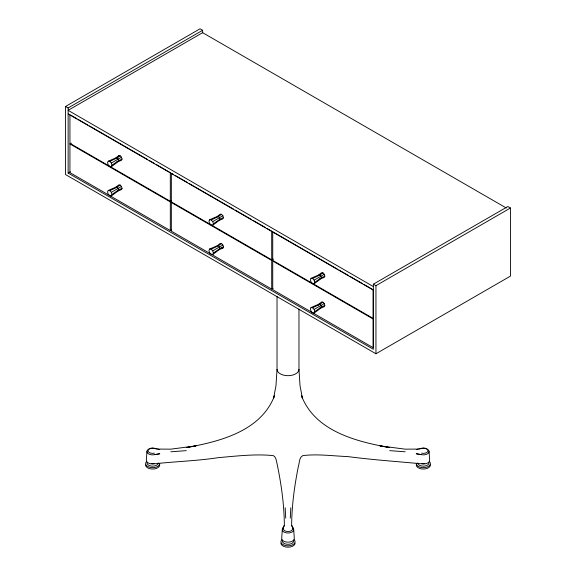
<?xml version="1.0" encoding="UTF-8"?>
<svg xmlns="http://www.w3.org/2000/svg" width="576" height="576" viewBox="0 0 576 576"><rect width="100%" height="100%" fill="white"/><g stroke="black" fill="none" stroke-linecap="round" stroke-linejoin="round"><path stroke-width="0.86" d="M202.637 30.29L68.134 107.95L68.134 173.066L373.363 349.286L373.363 284.177L507.866 206.518L510.458 208.008L510.458 276.113L375.948 353.765L65.542 174.557L65.542 106.459L200.052 28.8L202.637 30.29L202.637 32.854M274.378 396.144L273.514 398.246L275.962 385.949L277.027 369.353L277.027 296.496M284.342 525.902L284.342 524.484C284.134 503.719 281.117 483.127 276.876 462.838C276.17 460.368 276.026 456.739 273.226 455.623C255.139 453.773 236.686 456.084 218.614 457.618C197.539 460.858 176.191 461.448 155.059 463.745A6.293 3.636 0 0 1 146.354 460.39L146.923 451.562M290.268 518.105L290.822 507.737M282.276 529.711L281.707 538.538A6.293 3.636 0 0 0 288 542.167A6.293 3.636 0 0 0 294.293 538.538L293.724 529.711M274.601 395.539C261.122 431.093 220.068 441.526 186.329 447.574L196.085 445.86L170.849 449.158L160.006 449.086M108.202 161.23L107.554 162.67L108.202 164.866L109.778 166.522L111.348 166.68L118.116 161.676L121.478 160.322L122.04 159.084L121.478 157.198L120.125 155.772L118.771 155.635L115.92 157.874L108.202 161.23L109.778 161.388L117.022 157.982L120.125 155.772M111.348 166.68L112.003 165.24L118.57 160.668L122.04 159.084M118.21 156.874L118.771 155.635M108.202 190.505L107.554 191.945L108.202 194.134L109.778 195.797L111.348 195.948L118.116 190.944L121.478 189.598L122.04 188.359L121.478 186.473L120.125 185.04L118.771 184.91L115.92 187.142L108.202 190.505L109.778 190.656L117.022 187.25L120.125 185.04M111.348 195.948L112.003 194.508L118.57 189.943L122.04 188.359M118.116 190.944L118.57 189.943L118.116 188.41L117.022 187.25L115.92 187.142M209.599 219.773L208.951 221.213L209.599 223.402L211.176 225.065L212.746 225.223L219.514 220.219L222.876 218.866L223.438 217.627L222.876 215.741L221.522 214.315L220.169 214.178L217.318 216.418L209.599 219.773L211.176 219.931L218.419 216.526L221.522 214.315M212.746 225.223L213.401 223.783L219.967 219.211L223.438 217.627M219.514 220.219L219.967 219.211L219.514 217.685L218.419 216.526L217.318 216.418M209.599 249.041L208.951 250.481L209.599 252.677L211.176 254.34L212.746 254.491L219.514 249.487L222.876 248.141L223.438 246.902L222.876 245.016L221.522 243.583L220.169 243.446L217.318 245.686L209.599 249.041L211.176 249.199L218.419 245.794L221.522 243.583M212.746 254.491L213.401 253.051L219.967 248.479L223.438 246.902M219.514 249.487L219.967 248.479L219.514 246.953L218.419 245.794L217.318 245.686M311.004 278.316L310.349 279.756L311.004 281.945L312.574 283.608L314.143 283.766L320.911 278.755L324.274 277.409L324.835 276.17L324.274 274.284L322.92 272.851L321.566 272.722L318.722 274.954L311.004 278.316L312.574 278.467L319.817 275.062L322.92 272.851M314.143 283.766L314.798 282.319L321.372 277.754L324.835 276.17M311.004 307.584L310.349 309.024L311.004 311.22L312.574 312.876L314.143 313.034L320.911 308.03L324.274 306.684L324.835 305.438L324.274 303.552L322.92 302.126L321.566 301.99L318.722 304.229L311.004 307.584L312.574 307.742L319.817 304.337L322.92 302.126M314.143 313.034L314.798 311.594L321.372 307.022L324.835 305.438M318.262 305.23L318.722 304.229L319.817 304.337L320.911 305.496L321.372 307.022L320.911 308.03L319.817 307.922M282.708 528.444L284.191 525.636L282.708 528.444A5.724 3.305 0 0 0 288 533.016A5.724 3.305 0 0 0 293.292 528.444L291.809 525.636L293.292 528.444M116.15 187.646L117.526 186.646M217.548 216.922L218.923 215.921M171.684 229.766L170.309 230.558L69.941 172.62L69.941 143.942L71.323 143.143M68.134 173.066L70.351 171.785M109.778 161.388L111.348 163.044L121.478 157.198M109.778 190.656L111.348 192.319L121.478 186.473M69.941 114.674L69.941 143.345L170.309 201.29L171.684 200.491M69.941 143.942L170.309 201.888L171.684 201.089M211.176 219.931L212.746 221.587L222.876 215.741M211.176 249.199L212.746 250.862L222.876 245.016M173.671 174.564L171.338 173.21L171.338 201.888L271.706 259.834L273.082 259.034M273.082 288.31L271.706 289.102L171.338 231.156L171.338 202.486L271.706 260.431L273.082 259.632M312.574 278.467L314.143 280.13L324.274 274.284M312.574 307.742L314.143 309.398L324.274 303.552M373.363 284.177L375.948 285.667L510.458 208.008M154.836 454.615L159.703 453.758L154.836 454.615A5.724 3.305 0 0 1 147.355 452.83A5.724 3.305 0 0 1 150.458 448.51M418.91 448.978L421.157 448.51L416.297 449.366L418.039 449.107M170.849 451.778L186.314 450.655M415.994 449.086L405.144 449.158L379.915 445.86L389.671 447.574C355.932 441.526 314.878 431.093 301.399 395.539M389.686 450.655L405.144 451.778M115.92 157.874L117.022 157.982L118.116 159.142L118.57 160.668L118.116 161.676L117.022 161.568M221.522 248.004L222.876 248.141M318.722 274.954L319.817 275.062L320.911 276.221L321.372 277.754L320.911 278.755L319.817 278.647M157.961 449.107L159.703 449.366L154.836 448.51L157.09 448.978M421.157 454.615L416.297 453.758L421.157 454.615A5.724 3.305 0 0 0 428.638 452.83A5.724 3.305 0 0 0 425.542 448.51M506.311 208.008L202.637 32.681L68.126 110.34L373.363 286.567M65.542 106.459L68.134 107.95M70.718 115.121L76.946 118.714M78.502 119.614L87.833 124.999M89.395 125.899L147.744 159.588M149.299 160.488L154.742 163.634M156.298 164.534L169.524 172.166M175.226 175.457L187.675 182.65M189.238 183.542L233.582 209.146M235.138 210.046L251.474 219.478M253.03 220.378L265.478 227.563M267.034 228.463L271.706 231.156L271.706 259.834M337.313 269.035L272.736 231.754L272.736 260.431L373.104 318.377L373.104 289.699L363.766 284.306M338.868 269.935L348.206 275.328M349.762 276.228L362.21 283.414M68.126 113.926L373.363 290.146M301.622 396.144L302.486 398.246L300.038 385.949L298.973 369.353L298.973 309.089M314.143 280.13L314.798 282.319M314.143 309.398L314.798 311.594M212.746 221.587L213.401 223.783M212.746 250.862L213.401 253.051M111.348 163.044L112.003 165.24M111.348 192.319L112.003 194.508M285.178 507.737L285.725 518.105M429.077 451.562L429.646 460.39A6.293 3.636 0 0 1 420.941 463.745C396.526 461.47 371.988 459.785 347.623 456.559C332.755 456.012 317.592 453.773 302.774 455.623C298.901 457.589 299.606 463.054 298.332 466.582C294.538 485.669 291.845 504.994 291.658 524.484L291.658 525.902M375.948 285.667L375.948 353.765M271.706 260.431L271.706 289.102M170.309 172.613L170.309 201.29M170.309 201.888L170.309 230.558M298.973 369.353A10.973 6.336 0 0 1 288 375.689A10.973 6.336 0 0 1 277.027 369.353M151.164 448.373A5.724 3.305 0 0 1 154.138 448.373M158.285 462.902A5.63 3.254 0 0 1 152.647 466.157A5.63 3.254 0 0 1 147.017 462.902M159.739 463.586A7.092 4.097 0 0 1 150.811 467.539A7.092 4.097 0 0 1 146.506 461.542M159.307 463.558A7.092 4.097 0 0 1 153.886 468.994A7.092 4.097 0 0 1 145.555 464.962M154.109 463.536A5.63 3.254 0 0 1 151.193 463.536M154.418 453.182A4.63 2.671 0 0 1 148.018 450.713A4.63 2.671 0 0 1 154.418 448.243M293.63 541.044A5.63 3.254 0 0 1 288 544.298A5.63 3.254 0 0 1 282.362 541.044M294.142 539.683A7.092 4.097 0 0 1 288 545.825A7.092 4.097 0 0 1 281.858 539.683M295.092 543.103A7.092 4.097 0 0 1 288 547.2A7.092 4.097 0 0 1 280.908 543.103M292.277 527.839A4.63 2.671 0 0 1 288 531.533A4.63 2.671 0 0 1 283.723 527.839M424.807 463.536A5.63 3.254 0 0 1 421.891 463.536M421.862 448.373A5.724 3.305 0 0 1 424.836 448.373M428.983 462.902A5.63 3.254 0 0 1 423.353 466.157A5.63 3.254 0 0 1 417.715 462.902M430.445 464.962A7.092 4.097 0 0 1 422.114 468.994A7.092 4.097 0 0 1 416.693 463.558M429.494 461.542A7.092 4.097 0 0 1 425.189 467.539A7.092 4.097 0 0 1 416.261 463.586M421.582 448.243A4.63 2.671 0 0 1 427.982 450.713A4.63 2.671 0 0 1 421.582 453.182M373.104 318.974L272.736 261.029L272.736 289.699L373.104 347.645L373.104 318.974"/></g></svg>
